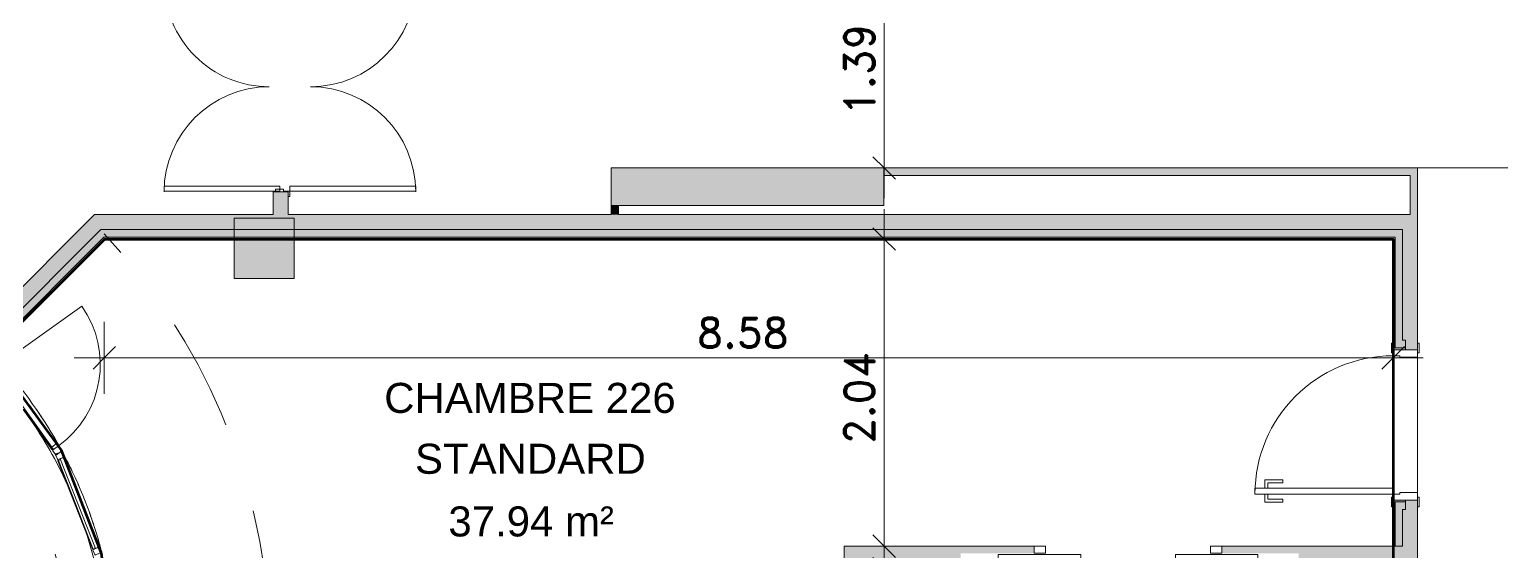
# Model space of a CAD drawing. Header units: metres. Extents: x -227.9 to -140, y 37.9 to 92.1.
# Drawn here: x -181.12 to -171.32, y 74.37 to 77.85 of the extents above; entities that cross this region are included whole.
import ezdxf

# ---------------------------------------------------------------- set-up
doc = ezdxf.new("R2010")
doc.units = ezdxf.units.M
doc.linetypes.add('JIS_02_0.7', pattern=[1.35, 0.75, -0.6])
for name, color, linetype, lineweight in [('A-ANNO-DIMS', 7, 'Continuous', 9), ('A-ANNO-DIMS-100', 7, 'Continuous', 9), ('A-AREA-IDEN', 7, 'Continuous', 9), ('A-DOOR', 7, 'Continuous', 5), ('A-FLOR', 7, 'Continuous', 5), ('A-GLAZ-CURT', 7, 'Continuous', 5), ('A-GLAZ-CWMG', 7, 'Continuous', 5), ('A-ROOF', 7, 'Continuous', 5), ('A-WALL', 7, 'Continuous', 5), ('A-WALL-PATT', 7, 'Continuous', 13), ('I-WALL', 7, 'Continuous', 5), ('S-COLS', 7, 'Continuous', 5)]:
    doc.layers.add(name, color=color, linetype=linetype, lineweight=lineweight)
doc.layers.add('A-DETL', color=94, linetype='Continuous', lineweight=5, true_color=0x00a600)
doc.layers.add('G-IMPT', color=8, linetype='Continuous', lineweight=5, true_color=0x808080)
doc.layers.add('Chambre', color=40, linetype='Continuous')
doc.styles.add('Arial_1', font='arial.ttf', dxfattribs={"height": 0.2})
doc.styles.add('RomanD_B', font='', dxfattribs={"height": 0.2})
doc.styles.get('RomanD_B').set_extended_font_data('RomanD', bold=True)
doc.dimstyles.new('LAG-Romans_0_2', dxfattribs={"dimscale": 0.3048, "dimtxt": 0.200715, "dimasz": 0.492126, "dimexe": 0.787402, "dimexo": 0.0625, "dimgap": 0, "dimtad": 1, "dimrnd": 0.01, "dimzin": 0, "dimdsep": 46, "dimtxsty": 'RomanD_B', "dimblk1": 'OBLIQUE', "dimblk2": 'OBLIQUE', "dimsah": 1, "dimcen": 0.09, "dimdle": 0.656168, "dimazin": 0, "dimtfac": 1, "dimtdec": 4, "dimtix": 1, "dimtmove": 0, "dimatfit": 3, "dimfxl": 0.787402, "dimfxlon": 1, "dimtvp": 1, "dimtolj": 1, "dimtzin": 0, "dimarcsym": 2})

# ---------------------------------------------------------------- blocks, each defined once
blk = doc.blocks.new('LAG-C1030-PORTE-VEV 2 VANT-13PR_03 - LAG-C1030-PORTE-VEV 2 VANT-13PR_03_03F-140X210-11490822-MUC-LAG-PRO-PLA-ARC-TZN-N02-AG02Ec-Cote')
at = {"layer": 'A-DOOR'}
for p, q in [((-1.5822, 0.439), (-1.6147, 0.439)), ((-1.6147, 0.439), (-1.6147, -0.3985)), ((-1.6147, 0.439), (-1.6147, -0.3985)), ((-1.5822, 0.439), (-1.6147, 0.439)), ((-1.5822, -0.3985), (-1.5822, 0.439)), ((-1.5822, -0.3985), (-1.5822, 0.439)), ((-0.2247, 0.439), (-0.2572, 0.439)), ((-0.2572, 0.439), (-0.2572, -0.3985)), ((-0.2572, 0.439), (-0.2572, -0.3985)), ((-0.2247, 0.439), (-0.2572, 0.439)), ((-0.2247, -0.3985), (-0.2247, 0.439)), ((-0.2247, -0.3985), (-0.2247, 0.439)), ((-1.6147, -0.3985), (-1.5822, -0.3985)), ((-1.6147, -0.3985), (-1.5822, -0.3985)), ((-1.5822, -0.466), (-1.6147, -0.466)), ((-1.6147, -0.466), (-1.6147, -1.236)), ((-1.6147, -1.236), (-1.6147, -0.466)), ((-1.5822, -1.236), (-1.5822, -0.466)), ((-1.5822, -0.466), (-1.5822, -1.236)), ((-0.2572, -0.3985), (-0.2247, -0.3985)), ((-0.2572, -0.3985), (-0.2247, -0.3985)), ((-0.2247, -0.466), (-0.2572, -0.466)), ((-0.2572, -0.466), (-0.2572, -1.236)), ((-0.2572, -1.236), (-0.2572, -0.466)), ((-0.2247, -1.236), (-0.2247, -0.466)), ((-0.2247, -0.466), (-0.2247, -1.236)), ((-1.6147, -1.236), (-1.5822, -1.236)), ((-0.2572, -1.236), (-0.2247, -1.236))]:
    blk.add_line(p, q, dxfattribs=at)
at = {"layer": 'A-DOOR', "color": 9, "true_color": 0xc0c0c0}
for p, q in [((-1.6497, -0.3985), (-1.6497, -0.411)), ((-1.6147, -0.3985), (-1.6497, -0.3985)), ((-1.6497, -0.411), (-1.6197, -0.411)), ((-1.6197, -0.411), (-1.6197, -0.4935)), ((-1.6147, -0.441), (-1.6147, -0.3985)), ((-1.6022, -0.441), (-1.6147, -0.441)), ((-1.6022, -0.4935), (-1.6022, -0.441)), ((-0.2372, -0.441), (-0.2372, -0.4935)), ((-0.2247, -0.441), (-0.2372, -0.441)), ((-0.1897, -0.3985), (-0.2247, -0.3985)), ((-0.2247, -0.3985), (-0.2247, -0.441)), ((-0.2197, -0.4935), (-0.2197, -0.411)), ((-0.2197, -0.411), (-0.1897, -0.411)), ((-0.1897, -0.411), (-0.1897, -0.3985)), ((-1.6197, -0.4935), (-1.6022, -0.4935)), ((-0.2372, -0.4935), (-0.2197, -0.4935))]:
    blk.add_line(p, q, dxfattribs=at)
at = {"layer": 'A-DOOR'}
for centre, start, end in [((-1.6197, -0.261), 360, 90), ((-0.2197, -0.261), 90, 180), ((-1.6197, -0.536), 270, 0), ((-0.2197, -0.536), 180, 270)]:
    blk.add_arc(centre, 0.7, start, end, dxfattribs=at)
blk = doc.blocks.new('LAG-C1030-PORTE-COUL DEUX BATTANTS-13PR_07 - LAG-C1030-PORTE-COUL DEUX BATTANTS-13PR_07_02F-110x210-15723467-MUC-LAG-PRO-PLA-ARC-TZN-N02-AG02Ec-Cote')
at = {"layer": 'A-DOOR'}
for p, q in [((-0.22, 0.02), (-0.77, 0.02)), ((-0.77, 0.02), (-0.77, -0.02)), ((-0.22, -0.02), (-0.22, 0.02)), ((0.41, 0.02), (0.41, -0.02)), ((0.96, 0.02), (0.41, 0.02)), ((0.96, -0.02), (0.96, 0.02)), ((-0.77, -0.02), (-0.22, -0.02)), ((0.41, -0.02), (0.96, -0.02))]:
    blk.add_line(p, q, dxfattribs=at)
at = {"layer": 'A-DOOR', "color": 9, "true_color": 0xc0c0c0}
for p, q in [((-0.455, 0.075), (-0.53, 0.075)), ((-0.53, 0.075), (-0.53, 0.0275)), ((-0.53, 0.0275), (-0.455, 0.0275)), ((-0.455, 0.0275), (-0.455, 0.075)), ((0.72, 0.075), (0.645, 0.075)), ((0.645, 0.075), (0.645, 0.0275)), ((0.645, 0.0275), (0.72, 0.0275)), ((0.72, 0.0275), (0.72, 0.075)), ((-0.455, -0.0275), (-0.53, -0.0275)), ((-0.53, -0.0275), (-0.53, -0.075)), ((-0.53, -0.075), (-0.455, -0.075)), ((-0.455, -0.075), (-0.455, -0.0275)), ((0.72, -0.0275), (0.645, -0.0275)), ((0.645, -0.0275), (0.645, -0.075)), ((0.645, -0.075), (0.72, -0.075)), ((0.72, -0.075), (0.72, -0.0275))]:
    blk.add_line(p, q, dxfattribs=at)
blk = doc.blocks.new('LAG-C1030-PORTE-BAT 1 VANT-13PR_01 - LAG-C1030-PORTE-BAT 1 VANT-13PR_01_04F-90X210 CHAMBRE-15711705-MUC-LAG-PRO-PLA-ARC-TZN-N02-AG02Ec-Cote')
at = {"layer": 'A-DOOR', "color": 9, "true_color": 0xc0c0c0}
for p, q in [((-0.6497, 0.0815), (-0.6497, 0.0915)), ((-0.6497, 0.0915), (-0.5847, 0.0915)), ((-0.5847, 0.0815), (-0.6497, 0.0815)), ((-0.6047, 0.0815), (-0.5547, 0.0815)), ((-0.6047, -0.0815), (-0.6047, 0.0815)), ((-0.5847, 0.0915), (-0.5847, 0.0815)), ((-0.5547, 0.0815), (-0.5547, -0.0376)), ((0.3453, 0.0815), (0.3953, 0.0815)), ((0.3453, -0.0376), (0.3453, 0.0815)), ((0.3753, 0.0915), (0.4403, 0.0915)), ((0.3753, 0.0815), (0.3753, 0.0915)), ((0.4403, 0.0815), (0.3753, 0.0815)), ((0.3953, 0.0815), (0.3953, -0.0815)), ((0.4403, 0.0915), (0.4403, 0.0815)), ((-0.6497, -0.0915), (-0.6497, -0.0815)), ((-0.6497, -0.0815), (-0.5847, -0.0815)), ((-0.5847, -0.0915), (-0.6497, -0.0915)), ((-0.5647, -0.0815), (-0.6047, -0.0815)), ((-0.5847, -0.0815), (-0.5847, -0.0915)), ((-0.5647, -0.0376), (-0.5647, -0.0815)), ((-0.5547, -0.0376), (-0.5647, -0.0376)), ((0.3553, -0.0376), (0.3453, -0.0376)), ((0.3553, -0.0815), (0.3553, -0.0376)), ((0.3953, -0.0815), (0.3553, -0.0815)), ((0.3753, -0.0815), (0.4403, -0.0815)), ((0.3753, -0.0915), (0.3753, -0.0815)), ((0.4403, -0.0915), (0.3753, -0.0915)), ((0.4403, -0.0815), (0.4403, -0.0915))]:
    blk.add_line(p, q, dxfattribs=at)
at = {"layer": 'A-DOOR'}
for p, q in [((0.3153, -0.0815), (0.3553, -0.0815)), ((0.3153, -1.0015), (0.3153, -0.0815)), ((0.3553, -0.0815), (0.3553, -1.0015)), ((0.2603, -0.8165), (0.2803, -0.8165)), ((0.2603, -0.9365), (0.2603, -0.8165)), ((0.2803, -0.8165), (0.2803, -0.9165)), ((0.3903, -0.8165), (0.4103, -0.8165)), ((0.3903, -0.9165), (0.3903, -0.8165)), ((0.4103, -0.8165), (0.4103, -0.9365)), ((0.3153, -0.9365), (0.2603, -0.9365)), ((0.2803, -0.9165), (0.3153, -0.9165)), ((0.3153, -0.9165), (0.3153, -0.9365)), ((0.3553, -0.9165), (0.3903, -0.9165)), ((0.3553, -0.9365), (0.3553, -0.9165)), ((0.4103, -0.9365), (0.3553, -0.9365)), ((0.3553, -1.0015), (0.3153, -1.0015))]:
    blk.add_line(p, q, dxfattribs=at)
blk.add_arc((0.3553, -0.0815), 0.92, 180, 270, dxfattribs=at)
blk = doc.blocks.new('LAG-B2020-PANNEAU DE RIDEAU-TRANSPARENT - CURTAIN WALL MULLION_dwg_12FT-JANSEN-P05-V142-MUC-LAG-PRO-PLA-ARC-TZN-N02-AG02Ec-Cote')
at = {"layer": 'G-IMPT', "flags": 128}
blk.add_lwpolyline([(0.004, 0.0001), (0.003, 0), (0.002, 0.0001), (0.001, 0), (0, 0), (0.001, 0.0001), (0.002, 0), (0.003, 0.0001), (0.004, 0)], dxfattribs=at)
at = {"layer": 'G-IMPT', "color": 161, "true_color": 0x7f9fff, "flags": 128}
for points in [[(0, 0), (0, 0), (0, 0), (0, 0), (0, 0), (0, 0), (0, 0.0001), (0, 0), (0, 0), (0, 0), (0, 0), (0, 0), (0, 0), (0, 0)], [(0, 0), (0, 0), (0, 0), (0, 0)], [(0.001, 0), (0.001, 0), (0.001, 0), (0.001, 0), (0.001, 0), (0.001, 0), (0.001, 0.0001), (0.001, 0), (0.001, 0), (0.001, 0), (0.001, 0), (0.001, 0), (0.001, 0), (0.001, 0)], [(0.001, 0), (0.001, 0), (0.001, 0), (0.001, 0)], [(0.001, 0), (0.001, 0), (0.001, 0), (0.001, 0), (0.001, 0), (0.001, 0)], [(0.001, 0), (0.001, 0), (0.001, 0), (0.001, 0)], [(0.002, 0), (0.002, 0), (0.002, 0), (0.002, 0), (0.002, 0), (0.002, 0), (0.002, 0.0001), (0.002, 0), (0.002, 0), (0.002, 0), (0.002, 0), (0.002, 0), (0.002, 0), (0.002, 0)], [(0.002, 0), (0.002, 0), (0.002, 0), (0.002, 0)], [(0.002, 0), (0.002, 0), (0.002, 0), (0.002, 0), (0.002, 0), (0.002, 0)], [(0.002, 0), (0.002, 0), (0.002, 0), (0.002, 0)], [(0.003, 0), (0.003, 0), (0.003, 0), (0.003, 0), (0.003, 0), (0.003, 0), (0.003, 0), (0.003, 0.0001), (0.003, 0), (0.003, 0), (0.003, 0), (0.003, 0), (0.003, 0), (0.003, 0)], [(0.003, 0), (0.0031, 0), (0.0031, 0), (0.003, 0)], [(0.003, 0), (0.003, 0), (0.0031, 0), (0.0031, 0), (0.003, 0), (0.003, 0)], [(0.003, 0), (0.003, 0), (0.003, 0), (0.003, 0)], [(0.004, 0), (0.004, 0), (0.004, 0), (0.004, 0), (0.004, 0), (0.0041, 0), (0.004, 0.0001), (0.004, 0), (0.004, 0), (0.004, 0), (0.004, 0), (0.004, 0), (0.004, 0), (0.004, 0)], [(0.004, 0), (0.004, 0), (0.004, 0), (0.004, 0)]]:
    blk.add_lwpolyline(points, dxfattribs=at)
at = {"layer": 'G-IMPT', "color": 4, "true_color": 0x00ffff, "flags": 128}
for points in [[(0.001, 0), (0.001, 0), (0, 0), (0, 0)], [(0.002, 0), (0.002, 0), (0.001, 0), (0.001, 0)], [(0.003, 0), (0.003, 0), (0.002, 0), (0.002, 0)], [(0.004, 0), (0.004, 0), (0.003, 0), (0.003, 0)]]:
    blk.add_lwpolyline(points, close=True, dxfattribs=at)
at = {"layer": 'G-IMPT', "color": 161, "true_color": 0x7f9fff}
for centre, radius, start, end in [((0, 0), 0.000004, 90.00001, 180.00001), ((0, 0), 0.000004, 359.99999, 89.99999), ((0, 0), 0.000002, 90.00001, 180.00002), ((0, 0), 0.000002, 359.99998, 89.99998), ((0, 0), 0.000002, 269.99999, 359.99999), ((0, 0), 0.000002, 180.00001, 270.00001), ((0, 0), 0.000004, 270, 0), ((0, 0), 0.000004, 179.99999, 269.99999), ((0.001, 0), 0.000004, 90.00001, 180.00001), ((0.001, 0), 0.000004, 359.99999, 89.99999), ((0.001, 0), 0.000002, 90.00001, 180.00002), ((0.001, 0), 0.000002, 359.99998, 89.99998), ((0.001, 0), 0.000002, 269.99999, 359.99999), ((0.001, 0), 0.000002, 180.00001, 270.00001), ((0.001, 0), 0.000004, 270, 0), ((0.001, 0), 0.000004, 179.99999, 269.99999), ((0.002, 0), 0.000004, 90.00001, 180.00001), ((0.002, 0), 0.000004, 359.99999, 89.99999), ((0.002, 0), 0.000002, 90.00001, 180.00002), ((0.002, 0), 0.000002, 359.99998, 89.99998), ((0.002, 0), 0.000002, 269.99999, 359.99999), ((0.002, 0), 0.000002, 180.00001, 270.00001), ((0.002, 0), 0.000004, 270, 0), ((0.002, 0), 0.000004, 179.99999, 269.99999), ((0.003, 0), 0.000004, 90.00001, 180.00001), ((0.003, 0), 0.000004, 359.99999, 89.99999), ((0.003, 0), 0.000002, 90.00001, 180.00002), ((0.003, 0), 0.000002, 359.99998, 89.99998), ((0.003, 0), 0.000002, 269.99999, 359.99999), ((0.003, 0), 0.000002, 180.00001, 270.00001), ((0.003, 0), 0.000004, 270, 0), ((0.003, 0), 0.000004, 179.99999, 269.99999), ((0.004, 0), 0.000004, 359.99999, 89.99999), ((0.004, 0), 0.000004, 90.00001, 180.00001), ((0.004, 0), 0.000002, 359.99998, 89.99999), ((0.004, 0), 0.000002, 90.00002, 180.00002), ((0.004, 0), 0.000002, 180.00001, 270.00001), ((0.004, 0), 0.000002, 269.99999, 359.99999), ((0.004, 0), 0.000004, 180, 270), ((0.004, 0), 0.000004, 270.00001, 0.00001)]:
    blk.add_arc(centre, radius, start, end, dxfattribs=at)
blk = doc.blocks.new('LAG-B2020-PANNEAU DE RIDEAU-TRANSPARENT - CURTAIN WALL MULLION_dwg-V143-MUC-LAG-PRO-PLA-ARC-TZN-N02-AG02Ec-Cote')
blk.add_blockref('LAG-B2020-PANNEAU DE RIDEAU-TRANSPARENT - CURTAIN WALL MULLION_dwg_12FT-JANSEN-P05-V142-MUC-LAG-PRO-PLA-ARC-TZN-N02-AG02Ec-Cote', (-0.0027, 0.0003))
blk = doc.blocks.new('LAG-B2020-PANNEAU DE RIDEAU-TRANSPARENT - LAG-B2020-PANNEAU DE RIDEAU-TRANSPARENT-11581977-MUC-LAG-PRO-PLA-ARC-TZN-N02-AG02Ec-Cote')
at = {"layer": 'A-GLAZ-CURT', "lineweight": 9}
for p, q in [((0.321, 0.03), (-0.321, 0.03)), ((-0.321, 0.03), (-0.321, 0)), ((-0.321, 0), (0.321, 0)), ((0.321, 0), (0.321, 0.03))]:
    blk.add_line(p, q, dxfattribs=at)
at = {"extrusion": (0, 0, -1), "zscale": -1, "rotation": 180}
blk.add_blockref('LAG-B2020-PANNEAU DE RIDEAU-TRANSPARENT - CURTAIN WALL MULLION_dwg-V143-MUC-LAG-PRO-PLA-ARC-TZN-N02-AG02Ec-Cote', (0, 0), dxfattribs=at)
blk = doc.blocks.new('Rectangulaire Meneau - LAG-B2010-MENEAU-40x50_50-11581973-MUC-LAG-PRO-PLA-ARC-TZN-N02-AG02Ec-Cote')
at = {"layer": 'A-GLAZ-CWMG'}
for p, q in [((-180.8167, 74.6825), (-180.7019, 74.3896)), ((-180.8167, 74.6825), (-180.7019, 74.3896)), ((-180.8129, 74.6839), (-180.698, 74.3906)), ((-180.6531, 74.402), (-180.7701, 74.7007)), ((-180.7701, 74.7007), (-180.6531, 74.402)), ((-180.698, 74.3906), (-180.6836, 74.3943)), ((-180.6542, 74.4017), (-180.6531, 74.402))]:
    blk.add_line(p, q, dxfattribs=at)
at = {"layer": 'A-GLAZ-CWMG', "flags": 128}
blk.add_lwpolyline([(-180.7019, 74.3896), (-180.7007, 74.3899), (-180.698, 74.3906)], dxfattribs=at)
blk = doc.blocks.new('Rectangulaire Meneau - LAG-B2010-MENEAU-40x50_50-11581974-MUC-LAG-PRO-PLA-ARC-TZN-N02-AG02Ec-Cote')
at = {"layer": 'A-GLAZ-CWMG'}
for p, q in [((-180.9314, 74.9754), (-180.8167, 74.6825)), ((-180.9314, 74.9754), (-180.8167, 74.6825)), ((-180.9148, 74.9844), (-180.9279, 74.9773)), ((-180.9279, 74.9773), (-180.8129, 74.6839)), ((-180.8872, 74.9994), (-180.8882, 74.9988)), ((-180.7701, 74.7007), (-180.8872, 74.9994)), ((-180.8872, 74.9994), (-180.7701, 74.7007))]:
    blk.add_line(p, q, dxfattribs=at)
at = {"layer": 'A-GLAZ-CWMG', "flags": 128}
blk.add_lwpolyline([(-180.9279, 74.9773), (-180.9304, 74.9759), (-180.9314, 74.9754)], dxfattribs=at)
blk = doc.blocks.new('Rectangulaire Meneau - LAG-B2010-MENEAU-40x50-11581855-MUC-LAG-PRO-PLA-ARC-TZN-N02-AG02Ec-Cote')
at = {"layer": 'A-GLAZ-CWMG', "lineweight": 13}
for p, q in [((-0.036, 0.0013), (-0.004, 0.0013)), ((-0.04, -0.0447), (-0.04, -0.0027)), ((-0.004, -0.0487), (-0.036, -0.0487)), ((0, -0.0027), (0, -0.0447))]:
    blk.add_line(p, q, dxfattribs=at)
for centre, start, end in [((-0.036, -0.0027), 90, 180), ((-0.004, -0.0027), 0, 90), ((-0.036, -0.0447), 180, 270), ((-0.004, -0.0447), 270, 0)]:
    blk.add_arc(centre, 0.004, start, end, dxfattribs=at)
blk = doc.blocks.new('Rectangulaire Meneau - LAG-B2010-MENEAU-40x50-11581858-MUC-LAG-PRO-PLA-ARC-TZN-N02-AG02Ec-Cote')
at = {"layer": 'A-GLAZ-CWMG', "lineweight": 13}
for p, q in [((-0.004, 0.0013), (-0.036, 0.0013)), ((-0.04, -0.0027), (-0.04, -0.0447)), ((-0.036, -0.0487), (-0.004, -0.0487)), ((0, -0.0447), (0, -0.0027))]:
    blk.add_line(p, q, dxfattribs=at)
for centre, start, end in [((-0.036, -0.0027), 90, 180), ((-0.004, -0.0027), 0, 90), ((-0.036, -0.0447), 180, 270), ((-0.004, -0.0447), 270, 0)]:
    blk.add_arc(centre, 0.004, start, end, dxfattribs=at)
blk = doc.blocks.new('LAG-C1030-PORTES-VITRINE DE MAGASIN-13PR_08_01 - LAG-C1030-PORTES-VITRINE DE MAGASIN-13PR_08_01-12349551-MUC-LAG-PRO-PLA-ARC-TZN-N02-AG02Ec-Cote')
at = {"layer": 'A-DOOR', "color": 9, "lineweight": 9, "true_color": 0xc0c0c0}
for p, q in [((-0.3335, 0.04), (-0.3135, 0.04)), ((-0.3335, 0), (-0.3335, 0.04)), ((-0.3135, 0.04), (-0.3135, 0)), ((0.3135, 0.04), (0.3335, 0.04)), ((0.3135, 0), (0.3135, 0.04)), ((0.3335, 0.04), (0.3335, 0)), ((-0.3135, 0), (-0.3335, 0)), ((0.3335, 0), (0.3135, 0))]:
    blk.add_line(p, q, dxfattribs=at)
at = {"layer": 'A-DOOR', "color": 9, "true_color": 0xc0c0c0}
for p, q in [((0.3135, 0.04), (-0.3135, 0.04)), ((-0.3135, 0), (0.3135, 0))]:
    blk.add_line(p, q, dxfattribs=at)
at = {"layer": 'A-DOOR'}
blk.add_line((0.3335, 0), (0.3335, -0.667), dxfattribs=at)
blk.add_arc((0.3335, 0), 0.667, 180, 270, dxfattribs=at)
blk = doc.blocks.new('Rectangulaire Meneau - LAG-B2010-MENEAU-40x50_50-11581982-MUC-LAG-PRO-PLA-ARC-TZN-N02-AG02Ec-Cote')
at = {"layer": 'A-GLAZ-CWMG'}
for p, q in [((-181.1619, 75.3165), (-180.9719, 75.05)), ((-181.1619, 75.3165), (-180.9719, 75.05)), ((-181.1587, 75.3188), (-180.9683, 75.0519)), ((-180.9276, 75.0741), (-181.1212, 75.3455)), ((-181.1212, 75.3455), (-180.9276, 75.0741)), ((-180.9287, 75.0735), (-180.9276, 75.0741)), ((-180.9683, 75.0519), (-180.9641, 75.0542))]:
    blk.add_line(p, q, dxfattribs=at)
at = {"layer": 'A-GLAZ-CWMG', "flags": 128}
blk.add_lwpolyline([(-180.9719, 75.05), (-180.9708, 75.0506), (-180.9683, 75.0519)], dxfattribs=at)
blk = doc.blocks.new('Rectangulaire Meneau - LAG-B2010-MENEAU-40x50-V125-MUC-LAG-PRO-PLA-ARC-TZN-N02-AG02Ec-Cote')
at = {"layer": 'A-GLAZ-CWMG', "lineweight": 13}
for p, q in [((-0.004, 0.0013), (-0.036, 0.0013)), ((-0.04, -0.04), (-0.04, -0.0447)), ((-0.036, -0.0487), (-0.004, -0.0487)), ((0, -0.0447), (0, -0.0027))]:
    blk.add_line(p, q, dxfattribs=at)
for centre, start, end in [((-0.036, -0.0027), 90, 180), ((-0.004, -0.0027), 0, 90), ((-0.036, -0.0447), 180, 270), ((-0.004, -0.0447), 270, 0)]:
    blk.add_arc(centre, 0.004, start, end, dxfattribs=at)
blk = doc.blocks.new('DIMBLOCK21-MUC-LAG-PRO-PLA-ARC-TZN-N02-AG02Ec-Cote')
at = {"layer": 'A-ANNO-DIMS-100', "transparency": 16777216}
for p, q in [((-175.4305, 76.7235), (-175.4305, 78.5147)), ((-175.6705, 78.3147), (-175.1905, 78.3147)), ((-175.4305, 78.3147), (-175.6705, 78.3147)), ((-175.6705, 76.9235), (-175.1905, 76.9235)), ((-175.4305, 76.9235), (-175.6705, 76.9235))]:
    blk.add_line(p, q, dxfattribs=at)
at = {"layer": 'A-ANNO-DIMS-100', "lineweight": 25, "transparency": 16777216}
for p, q in [((-175.4305, 78.3147), (-175.5055, 78.3897)), ((-175.4305, 78.3147), (-175.3555, 78.2397)), ((-175.4305, 76.9235), (-175.5055, 76.9985)), ((-175.4305, 76.9235), (-175.3555, 76.8485))]:
    blk.add_line(p, q, dxfattribs=at)
at = {"layer": 'A-ANNO-DIMS-100', "color": 0, "transparency": 16777216, "insert": (-175.6961, 77.2756), "char_height": 0.2, "width": 0.824475, "attachment_point": 1, "rotation": 90, "line_spacing_factor": 1.146391, "style": 'RomanD_B'}
blk.add_mtext('1.39', dxfattribs=at)
blk = doc.blocks.new('_Oblique')
at = {"color": 0, "linetype": 'ByBlock', "lineweight": -2}
blk.add_line((-0.5, -0.5), (0.5, 0.5), dxfattribs=at)
blk = doc.blocks.new('DIMBLOCK22-MUC-LAG-PRO-PLA-ARC-TZN-N02-AG02Ec-Cote')
at = {"layer": 'A-ANNO-DIMS-100', "transparency": 16777216}
for p, q in [((-175.4305, 74.207), (-175.4305, 76.6505)), ((-175.6705, 76.4505), (-175.1905, 76.4505)), ((-175.4305, 76.4505), (-175.6705, 76.4505)), ((-175.6705, 74.407), (-175.1905, 74.407)), ((-175.4305, 74.407), (-175.6705, 74.407))]:
    blk.add_line(p, q, dxfattribs=at)
at = {"layer": 'A-ANNO-DIMS-100', "lineweight": 25, "transparency": 16777216}
for p, q in [((-175.4305, 76.4505), (-175.5055, 76.5255)), ((-175.4305, 76.4505), (-175.3555, 76.3755)), ((-175.4305, 74.407), (-175.5055, 74.482)), ((-175.4305, 74.407), (-175.3555, 74.332))]:
    blk.add_line(p, q, dxfattribs=at)
at = {"layer": 'A-ANNO-DIMS-100', "color": 0, "transparency": 16777216, "insert": (-175.6961, 75.0852), "char_height": 0.2, "width": 0.824475, "attachment_point": 1, "rotation": 90, "line_spacing_factor": 1.146391, "style": 'RomanD_B'}
blk.add_mtext('2.04', dxfattribs=at)
blk = doc.blocks.new('DIMBLOCK23-MUC-LAG-PRO-PLA-ARC-TZN-N02-AG02Ec-Cote')
at = {"layer": 'A-ANNO-DIMS-100', "transparency": 16777216}
for p, q in [((-175.4305, 71.782), (-175.4305, 74.457)), ((-175.6705, 74.257), (-175.1905, 74.257)), ((-175.4305, 74.257), (-175.6705, 74.257)), ((-175.6705, 71.982), (-175.1905, 71.982)), ((-175.4305, 71.982), (-175.6705, 71.982))]:
    blk.add_line(p, q, dxfattribs=at)
at = {"layer": 'A-ANNO-DIMS-100', "lineweight": 25, "transparency": 16777216}
for p, q in [((-175.4305, 74.257), (-175.5055, 74.332)), ((-175.4305, 74.257), (-175.3555, 74.182)), ((-175.4305, 71.982), (-175.5055, 72.057)), ((-175.4305, 71.982), (-175.3555, 71.907))]:
    blk.add_line(p, q, dxfattribs=at)
at = {"layer": 'A-ANNO-DIMS-100', "color": 0, "transparency": 16777216, "insert": (-175.6961, 72.776), "char_height": 0.2, "width": 0.824475, "attachment_point": 1, "rotation": 90, "line_spacing_factor": 1.146391, "style": 'RomanD_B'}
blk.add_mtext('2.28', dxfattribs=at)
blk = doc.blocks.new('DIMBLOCK140-MUC-LAG-PRO-PLA-ARC-TZN-N02-AG02Ec-Cote')
at = {"layer": 'A-ANNO-DIMS-100', "transparency": 16777216}
for p, q in [((-180.6226, 75.9004), (-180.6226, 75.4204)), ((-180.6226, 75.6604), (-180.6226, 75.9004)), ((-172.0421, 75.9004), (-172.0421, 75.4204)), ((-172.0421, 75.6604), (-172.0421, 75.9004)), ((-180.8226, 75.6604), (-171.8421, 75.6604))]:
    blk.add_line(p, q, dxfattribs=at)
at = {"layer": 'A-ANNO-DIMS-100', "lineweight": 25, "transparency": 16777216}
for p, q in [((-180.6226, 75.6604), (-180.6976, 75.5854)), ((-180.6226, 75.6604), (-180.5476, 75.7354)), ((-172.0421, 75.6604), (-172.1171, 75.5854)), ((-172.0421, 75.6604), (-171.9671, 75.7354))]:
    blk.add_line(p, q, dxfattribs=at)
at = {"layer": 'A-ANNO-DIMS-100', "color": 0, "transparency": 16777216, "insert": (-176.6759, 75.926), "char_height": 0.2, "width": 0.824475, "attachment_point": 1, "line_spacing_factor": 1.146391, "style": 'RomanD_B'}
blk.add_mtext('8.58', dxfattribs=at)

msp = doc.modelspace()

# ---------------------------------------------------------------- hatches: boundary and pattern name
at = {"layer": 'A-WALL-PATT', "lineweight": 5, "true_color": 0xaaaaaa}
msp.add_hatch(color=253, dxfattribs=at).paths.add_polyline_path([(-177.2489, 76.6735), (-175.4322, 76.6735), (-175.4322, 76.9235), (-177.2489, 76.9235)])
at = {"layer": 'I-WALL', "true_color": 0xaaaaaa}
h = msp.add_hatch(color=253, dxfattribs=at)
h.paths.add_polyline_path([(-179.3994, 76.6135), (-179.3994, 76.7641), (-179.4994, 76.7641), (-179.4994, 76.6135), (-179.4494, 76.6135)])
h.paths.add_polyline_path([(-179.4294, 78.1641), (-179.3994, 78.1641), (-179.3994, 78.3147), (-179.4994, 78.3147), (-179.4994, 78.1641), (-179.4494, 78.1641)])
for points in [[(-171.9291, 76.8735), (-171.8791, 76.8735), (-171.8791, 76.9235), (-175.4322, 76.9235), (-175.4322, 76.8735), (-172.5615, 76.8735)], [(-171.8791, 76.6135), (-171.8791, 76.8735), (-171.9291, 76.8735), (-171.9291, 76.6135)], [(-177.1989, 76.6135), (-177.1989, 76.6735), (-177.2489, 76.6735), (-177.2489, 76.6135)], [(-181.4235, 75.7355), (-180.5455, 76.6135), (-180.687, 76.6135), (-181.4954, 75.805), (-181.4592, 75.7706)], [(-171.8791, 76.5135), (-171.8791, 76.6135), (-180.5455, 76.6135), (-180.6455, 76.5135), (-171.9791, 76.5135)], [(-181.3884, 75.6999), (-180.5748, 76.5135), (-180.6455, 76.5135), (-181.4235, 75.7355), (-181.4059, 75.7178)], [(-181.3794, 75.6905), (-180.6064, 76.4635), (-180.6248, 76.4635), (-181.3884, 75.6999), (-181.3839, 75.6952)], [(-172.0291, 76.4635), (-171.9791, 76.4635), (-171.9791, 76.5135), (-180.5748, 76.5135), (-180.6248, 76.4635), (-172.5615, 76.4635)], [(-172.0421, 76.4505), (-172.0291, 76.4505), (-172.0291, 76.4635), (-180.6064, 76.4635), (-180.6194, 76.4505), (-172.5615, 76.4505)]]:
    msp.add_hatch(color=253, dxfattribs=at).paths.add_polyline_path(points)
h = msp.add_hatch(color=253, dxfattribs=at)
h.paths.add_polyline_path([(-172.0421, 59.6765), (-172.0291, 59.6765), (-172.0291, 60.4016), (-171.9606, 60.4016), (-171.9606, 60.4146), (-172.0421, 60.4146), (-172.0421, 59.6895)])
h.paths.add_polyline_path([(-171.9606, 61.4146), (-171.9606, 61.4276), (-172.0291, 61.4276), (-172.0291, 61.721), (-172.0421, 61.721), (-172.0421, 61.4146), (-171.9983, 61.4146)])
h.paths.add_polyline_path([(-172.0421, 61.871), (-172.0291, 61.871), (-172.0291, 63.4263), (-172.0421, 63.4263), (-172.0421, 62.7849)])
h.paths.add_polyline_path([(-172.0291, 63.5763), (-172.0291, 63.6203), (-172.0421, 63.6203), (-172.0421, 63.5763)])
h.paths.add_polyline_path([(-172.0291, 64.6203), (-172.0291, 64.6642), (-172.0421, 64.6642), (-172.0421, 64.6203)])
h.paths.add_polyline_path([(-172.0291, 64.8142), (-172.0291, 66.2069), (-172.0421, 66.2069), (-172.0421, 64.8142)])
h.paths.add_polyline_path([(-171.9791, 66.3569), (-171.9606, 66.3569), (-171.9606, 66.3648), (-172.0421, 66.3648), (-172.0421, 66.3569), (-171.9983, 66.3569)])
h.paths.add_polyline_path([(-172.0421, 67.3648), (-171.9606, 67.3648), (-171.9606, 67.3778), (-172.0291, 67.3778), (-172.0291, 67.9591), (-172.0421, 67.9591), (-172.0421, 67.4098)])
h.paths.add_polyline_path([(-172.0291, 68.1691), (-172.0291, 68.7503), (-171.9606, 68.7503), (-171.9606, 68.7633), (-172.0421, 68.7633), (-172.0421, 68.1691)])
h.paths.add_polyline_path([(-171.9606, 69.7633), (-171.9606, 69.7711), (-172.0421, 69.7711), (-172.0421, 69.7633), (-171.9983, 69.7633)])
h.paths.add_polyline_path([(-172.0291, 69.9211), (-172.0291, 71.3151), (-172.0421, 71.3151), (-172.0421, 69.9211)])
h.paths.add_polyline_path([(-172.0291, 71.4651), (-172.0291, 71.5086), (-172.0421, 71.5086), (-172.0421, 71.4651)])
h.paths.add_polyline_path([(-172.0421, 72.5086), (-172.0291, 72.5086), (-172.0291, 72.5521), (-172.0421, 72.5521)])
h.paths.add_polyline_path([(-172.0291, 72.7021), (-172.0291, 74.257), (-172.0421, 74.257), (-172.0421, 72.7021)])
h.paths.add_polyline_path([(-172.0421, 74.407), (-172.0291, 74.407), (-172.0291, 74.7005), (-171.9606, 74.7005), (-171.9606, 74.7135), (-172.0421, 74.7135), (-172.0421, 74.5728)])
h.paths.add_polyline_path([(-172.0421, 75.7135), (-171.9606, 75.7135), (-171.9606, 75.7265), (-172.0291, 75.7265), (-172.0291, 76.4505), (-172.0421, 76.4505), (-172.0421, 75.7585)])
h = msp.add_hatch(color=253, dxfattribs=at)
h.paths.add_polyline_path([(-172.0291, 59.6265), (-171.9791, 59.6265), (-171.9791, 60.3516), (-171.9606, 60.3516), (-171.9606, 60.4016), (-172.0291, 60.4016), (-172.0291, 59.6765)])
h.paths.add_polyline_path([(-171.9606, 61.4276), (-171.9606, 61.4776), (-171.9791, 61.4776), (-171.9791, 61.721), (-172.0291, 61.721), (-172.0291, 61.4276)])
h.paths.add_polyline_path([(-171.9791, 61.871), (-171.9791, 63.4763), (-172.0291, 63.4763), (-172.0291, 61.871)])
h.paths.add_polyline_path([(-171.9791, 63.5763), (-171.9791, 63.6203), (-172.0291, 63.6203), (-172.0291, 63.5763)])
h.paths.add_polyline_path([(-171.9791, 64.6203), (-171.9791, 64.6642), (-172.0291, 64.6642), (-172.0291, 64.6203)])
h.paths.add_polyline_path([(-172.0291, 64.7642), (-171.9791, 64.7642), (-171.9791, 66.2069), (-172.0291, 66.2069), (-172.0291, 64.8142)])
h.paths.add_polyline_path([(-172.0291, 67.3778), (-171.9606, 67.3778), (-171.9606, 67.4278), (-171.9791, 67.4278), (-171.9791, 68.0091), (-172.0291, 68.0091), (-172.0291, 67.6072)])
h.paths.add_polyline_path([(-171.9791, 68.1191), (-171.9791, 68.7003), (-171.9606, 68.7003), (-171.9606, 68.7503), (-172.0291, 68.7503), (-172.0291, 68.1191)])
h.paths.add_polyline_path([(-172.0291, 69.9211), (-171.9791, 69.9211), (-171.9791, 71.3651), (-172.0291, 71.3651), (-172.0291, 70.2863)])
h.paths.add_polyline_path([(-172.0291, 71.4651), (-171.9791, 71.4651), (-171.9791, 71.5086), (-172.0291, 71.5086)])
h.paths.add_polyline_path([(-171.9791, 72.5086), (-171.9791, 72.5521), (-172.0291, 72.5521), (-172.0291, 72.5086)])
h.paths.add_polyline_path([(-172.0291, 72.6521), (-171.9791, 72.6521), (-171.9791, 74.257), (-172.0291, 74.257), (-172.0291, 72.7021)])
h.paths.add_polyline_path([(-171.9791, 74.407), (-171.9791, 74.6505), (-171.9606, 74.6505), (-171.9606, 74.7005), (-172.0291, 74.7005), (-172.0291, 74.407)])
h.paths.add_polyline_path([(-171.9606, 75.7265), (-171.9606, 75.7765), (-171.9791, 75.7765), (-171.9791, 76.4635), (-172.0291, 76.4635), (-172.0291, 75.7265)])
h = msp.add_hatch(color=253, dxfattribs=at)
h.paths.add_polyline_path([(-171.9791, 59.5265), (-171.8791, 59.5265), (-171.8791, 60.4146), (-171.9606, 60.4146), (-171.9606, 60.3516), (-171.9791, 60.3516), (-171.9791, 59.57)])
h.paths.add_polyline_path([(-171.9606, 61.4146), (-171.8791, 61.4146), (-171.8791, 63.6203), (-171.9791, 63.6203), (-171.9791, 61.4776), (-171.9606, 61.4776), (-171.9606, 61.4276)])
h.paths.add_polyline_path([(-171.8791, 64.6203), (-171.8791, 66.3648), (-171.9606, 66.3648), (-171.9606, 66.3018), (-171.9791, 66.3018), (-171.9791, 64.6203), (-171.9606, 64.6203)])
h.paths.add_polyline_path([(-171.8791, 67.3648), (-171.8791, 68.7633), (-171.9606, 68.7633), (-171.9606, 68.7003), (-171.9791, 68.7003), (-171.9791, 67.4278), (-171.9606, 67.4278), (-171.9606, 67.3648)])
h.paths.add_polyline_path([(-171.8791, 69.7633), (-171.8791, 71.5086), (-171.9791, 71.5086), (-171.9791, 69.8263), (-171.9606, 69.8263), (-171.9606, 69.7633)])
h.paths.add_polyline_path([(-171.9791, 72.5086), (-171.8791, 72.5086), (-171.8791, 74.7135), (-171.9606, 74.7135), (-171.9606, 74.6505), (-171.9791, 74.6505), (-171.9791, 72.5521)])
h.paths.add_polyline_path([(-171.8791, 75.7135), (-171.8791, 76.5135), (-171.9791, 76.5135), (-171.9791, 75.7765), (-171.9606, 75.7765), (-171.9606, 75.7135)])
h = msp.add_hatch(color=253, dxfattribs=at)
h.paths.add_polyline_path([(-174.4321, 74.257), (-174.4321, 74.3045), (-174.9221, 74.3045), (-174.9221, 74.3595), (-174.4321, 74.3595), (-174.4321, 74.407), (-175.6971, 74.407), (-175.6971, 74.257)])
h.paths.add_polyline_path([(-172.0291, 74.257), (-171.9791, 74.257), (-171.9791, 74.407), (-173.1821, 74.407), (-173.1821, 74.3595), (-172.6721, 74.3595), (-172.6721, 74.3045), (-173.1821, 74.3045), (-173.1821, 74.257), (-172.0421, 74.257)])
at = {"layer": 'S-COLS', "true_color": 0x808080}
msp.add_hatch(color=8, dxfattribs=at).paths.add_polyline_path([(-179.358, 76.1885), (-179.358, 76.5885), (-179.758, 76.5885), (-179.758, 76.1885)])

# ---------------------------------------------------------------- linework, layer by layer
at = {"layer": 'A-DETL', "color": 9, "linetype": 'JIS_02_0.7', "lineweight": 9, "true_color": 0xc0c0c0}
msp.add_line((-171.8791, 76.9235), (-170.1521, 76.9235), dxfattribs=at)
msp.add_arc((-183.6155, 73.6872), 4.0976, 2.99309, 43.08006, dxfattribs=at)
at = {"layer": 'A-DETL', "color": 7, "linetype": 'JIS_02_0.7'}
msp.add_arc((-183.5441, 73.6135), 2.7, 360, 90, dxfattribs=at)
at = {"layer": 'A-FLOR'}
for p, q in [((-172.0421, 74.7935), (-172.0421, 75.6735)), ((-171.8791, 75.6635), (-171.8791, 74.7635)), ((-180.643, 74.3773), (-180.6426, 74.376))]:
    msp.add_line(p, q, dxfattribs=at)
at = {"layer": 'A-FLOR', "lineweight": 9}
for start, end in [(28.64195, 42.20823), (28.29619, 28.42364), (14.7847, 27.92868)]:
    msp.add_arc((-183.5441, 73.6135), 3, start, end, dxfattribs=at)
at = {"layer": 'A-FLOR'}
for start, end in [(32.63302, 33.1791), (29.0071, 29.49425), (25.38119, 25.80892), (21.75529, 22.12312), (18.12939, 18.43689)]:
    msp.add_arc((-183.5441, 73.6135), 3, start, end, dxfattribs=at)
at = {"layer": 'A-ROOF'}
for start, end in [(24.71282, 34.46173), (12.963, 17.91033)]:
    msp.add_arc((-183.5942, 73.5635), 3, start, end, dxfattribs=at)
at = {"layer": 'A-WALL', "lineweight": 15}
for p, q in [((-175.4322, 76.9235), (-177.2489, 76.9235)), ((-177.2489, 76.9235), (-177.2489, 76.6735)), ((-175.4322, 76.6735), (-175.4322, 76.9235)), ((-177.2489, 76.6735), (-175.4322, 76.6735))]:
    msp.add_line(p, q, dxfattribs=at)
at = {"layer": 'A-WALL'}
for p, q in [((-180.6455, 76.5135), (-181.4235, 75.7355)), ((-180.6248, 76.4635), (-181.3884, 75.6999)), ((-171.9791, 76.5135), (-180.6455, 76.5135)), ((-172.0291, 76.4635), (-180.6248, 76.4635)), ((-172.0291, 76.4635), (-172.0291, 75.7265)), ((-171.9791, 76.5135), (-171.9791, 75.7765)), ((-171.9791, 75.7765), (-171.9606, 75.7765)), ((-171.9606, 75.7135), (-171.9606, 75.7765)), ((-172.0291, 75.7265), (-171.9606, 75.7265)), ((-172.0291, 74.7005), (-172.0291, 74.407)), ((-171.9606, 74.7005), (-172.0291, 74.7005)), ((-171.9606, 74.6505), (-171.9606, 74.7135)), ((-171.9791, 74.6505), (-171.9791, 74.407)), ((-171.9606, 74.6505), (-171.9791, 74.6505)), ((-171.9791, 74.407), (-172.0421, 74.407))]:
    msp.add_line(p, q, dxfattribs=at)
for start, end in [(32.95541, 34.68926), (29.29541, 31.01201), (25.63491, 27.33172), (21.97397, 23.64701), (18.31264, 19.95548), (14.73398, 16.25265)]:
    msp.add_arc((-183.5444, 73.6134), 3.0003, start, end, dxfattribs=at)
at = {"layer": 'Chambre', "lineweight": 140}
msp.add_lwpolyline([(-181.3794, 75.6905), (-180.6194, 76.4505), (-172.0421, 76.4505), (-172.0421, 72.7151), (-173.1791, 72.7151), (-173.1791, 71.982), (-180.5481, 71.988), (-180.5446, 73.6207), (-180.641, 74.3586), (-180.9067, 75.0447), (-181.3794, 75.6905)], dxfattribs=at)
at = {"layer": 'I-WALL', "lineweight": 13}
for p, q in [((-171.8791, 76.9235), (-175.4322, 76.9235)), ((-175.4322, 76.9235), (-175.4322, 76.8735)), ((-175.4322, 76.8735), (-171.9291, 76.8735)), ((-171.9291, 76.8735), (-171.9291, 76.6135)), ((-171.8791, 75.7585), (-171.8791, 76.9235)), ((-179.4994, 76.7641), (-179.4994, 76.6135)), ((-179.4819, 76.7641), (-179.4994, 76.7641)), ((-179.3994, 76.6135), (-179.3994, 76.7341)), ((-177.2489, 76.6735), (-177.2489, 76.6135)), ((-177.1989, 76.6735), (-177.2489, 76.6735)), ((-177.1989, 76.6135), (-177.1989, 76.6735)), ((-180.687, 76.6135), (-181.4954, 75.805)), ((-179.4994, 76.6135), (-180.687, 76.6135)), ((-177.2489, 76.6135), (-179.3994, 76.6135)), ((-171.9291, 76.6135), (-177.1989, 76.6135)), ((-181.3794, 75.6905), (-180.6194, 76.4505)), ((-180.6194, 76.4505), (-172.0421, 76.4505)), ((-172.0421, 76.4505), (-172.0421, 75.7585)), ((-172.0421, 74.6685), (-172.0421, 74.407)), ((-171.8791, 72.5086), (-171.8791, 74.6685)), ((-174.4321, 74.407), (-175.6971, 74.407)), ((-175.6971, 74.407), (-175.6971, 74.257)), ((-172.0421, 74.407), (-173.1821, 74.407))]:
    msp.add_line(p, q, dxfattribs=at)
at = {"layer": 'S-COLS', "lineweight": 9}
for p, q in [((-179.758, 76.5885), (-179.758, 76.1885)), ((-179.358, 76.5885), (-179.758, 76.5885)), ((-179.358, 76.1885), (-179.358, 76.5885)), ((-179.758, 76.1885), (-179.358, 76.1885))]:
    msp.add_line(p, q, dxfattribs=at)

# ---------------------------------------------------------------- block references
at = {"layer": 'A-DOOR', "color": 9, "true_color": 0xc0c0c0}
for name, p, rotation in [('LAG-C1030-PORTE-VEV 2 VANT-13PR_03 - LAG-C1030-PORTE-VEV 2 VANT-13PR_03_03F-140X210-11490822-MUC-LAG-PRO-PLA-ARC-TZN-N02-AG02Ec-Cote', (-178.9884, 76.5444), 270), ('LAG-C1030-PORTES-VITRINE DE MAGASIN-13PR_08_01 - LAG-C1030-PORTES-VITRINE DE MAGASIN-13PR_08_01-12349551-MUC-LAG-PRO-PLA-ARC-TZN-N02-AG02Ec-Cote', (-181.1222, 75.3448), 125.5001902429543)]:
    msp.add_blockref(name, p, dxfattribs=dict(at, rotation=rotation))
at = {"layer": 'A-DOOR'}
for name, p, rotation in [('LAG-C1030-PORTE-BAT 1 VANT-13PR_01 - LAG-C1030-PORTE-BAT 1 VANT-13PR_01_04F-90X210 CHAMBRE-15711705-MUC-LAG-PRO-PLA-ARC-TZN-N02-AG02Ec-Cote', (-171.9606, 75.1088), 269.9999999999999), ('LAG-C1030-PORTE-COUL DEUX BATTANTS-13PR_07 - LAG-C1030-PORTE-COUL DEUX BATTANTS-13PR_07_02F-110x210-15723467-MUC-LAG-PRO-PLA-ARC-TZN-N02-AG02Ec-Cote', (-173.7121, 74.332), 180)]:
    msp.add_blockref(name, p, dxfattribs=dict(at, rotation=rotation))
at = {"layer": 'A-GLAZ-CURT', "rotation": 111.399918810343}
msp.add_blockref('LAG-B2020-PANNEAU DE RIDEAU-TRANSPARENT - LAG-B2020-PANNEAU DE RIDEAU-TRANSPARENT-11581977-MUC-LAG-PRO-PLA-ARC-TZN-N02-AG02Ec-Cote', (-180.7713, 74.7003), dxfattribs=at)
at = {"layer": 'A-GLAZ-CWMG'}
for name in ['Rectangulaire Meneau - LAG-B2010-MENEAU-40x50_50-11581982-MUC-LAG-PRO-PLA-ARC-TZN-N02-AG02Ec-Cote', 'Rectangulaire Meneau - LAG-B2010-MENEAU-40x50_50-11581974-MUC-LAG-PRO-PLA-ARC-TZN-N02-AG02Ec-Cote', 'Rectangulaire Meneau - LAG-B2010-MENEAU-40x50_50-11581973-MUC-LAG-PRO-PLA-ARC-TZN-N02-AG02Ec-Cote']:
    msp.add_blockref(name, (0, 0), dxfattribs=at)
for name, p, rotation in [('Rectangulaire Meneau - LAG-B2010-MENEAU-40x50-V125-MUC-LAG-PRO-PLA-ARC-TZN-N02-AG02Ec-Cote', (-180.9054, 75.0407), 305.5001902429543), ('Rectangulaire Meneau - LAG-B2010-MENEAU-40x50-11581858-MUC-LAG-PRO-PLA-ARC-TZN-N02-AG02Ec-Cote', (-180.6396, 74.3642), 291.399918810343)]:
    msp.add_blockref(name, p, dxfattribs=dict(at, rotation=rotation))
at = {"layer": 'A-GLAZ-CWMG', "extrusion": (0, 0, -1), "rotation": 68.60008118965699}
msp.add_blockref('Rectangulaire Meneau - LAG-B2010-MENEAU-40x50-11581855-MUC-LAG-PRO-PLA-ARC-TZN-N02-AG02Ec-Cote', (180.903, 75.0363), dxfattribs=at)

# ---------------------------------------------------------------- texts
at = {"layer": 'A-AREA-IDEN', "color": 164, "true_color": 0x0029a5, "char_height": 0.2, "attachment_point": 1, "style": 'Arial_1'}
for s, insert, width in [('CHAMBRE 226', (-178.7591, 75.4933), 2.397046), ('STANDARD', (-178.5541, 75.0883), 1.899999), ('37.94 m²', (-178.3321, 74.6712), 1.362869)]:
    msp.add_mtext(s, dxfattribs=dict(at, insert=insert, width=width))

# ---------------------------------------------------------------- dimensions: what is measured, and where the dimension line sits
at = {"layer": 'A-ANNO-DIMS'}
for base, p1, p2, override, picture, middle in [((-175.4305, 78.3147), (-175.6705, 76.9235), (-175.6705, 78.3147), {"dimpost": '<>', "dimfxl": 1.391135}, 'DIMBLOCK21-MUC-LAG-PRO-PLA-ARC-TZN-N02-AG02Ec-Cote', (-175.5305, 77.6191)), ((-175.4305, 76.4505), (-175.6705, 74.407), (-175.6705, 76.4505), {"dimpost": '<>', "dimfxl": 2.04352}, 'DIMBLOCK22-MUC-LAG-PRO-PLA-ARC-TZN-N02-AG02Ec-Cote', (-175.5305, 75.4288)), ((-175.43047, 74.257), (-175.67047, 71.98197), (-175.67047, 74.257), {"dimpost": '<>', "dimfxl": 2.275031}, 'DIMBLOCK23-MUC-LAG-PRO-PLA-ARC-TZN-N02-AG02Ec-Cote', (-175.53047, 73.11948))]:
    dim = msp.add_linear_dim(base=base, p1=p1, p2=p2, angle=90, dimstyle='LAG-Romans_0_2', override=override, dxfattribs=at)
    dim.commit()
    dim.dimension.update_dxf_attribs({"geometry": picture, "text_midpoint": middle})
dim = msp.add_linear_dim(base=(-172.0421, 75.6604), p1=(-180.6226, 75.9004), p2=(-172.0421, 75.9004), dimstyle='LAG-Romans_0_2', override={"dimpost": '<>', "dimfxl": 8.580439}, dxfattribs=at)
dim.commit()
dim.dimension.update_dxf_attribs({"geometry": 'DIMBLOCK140-MUC-LAG-PRO-PLA-ARC-TZN-N02-AG02Ec-Cote', "text_midpoint": (-176.3324, 75.7604)})

doc.saveas('drawing.dxf')
